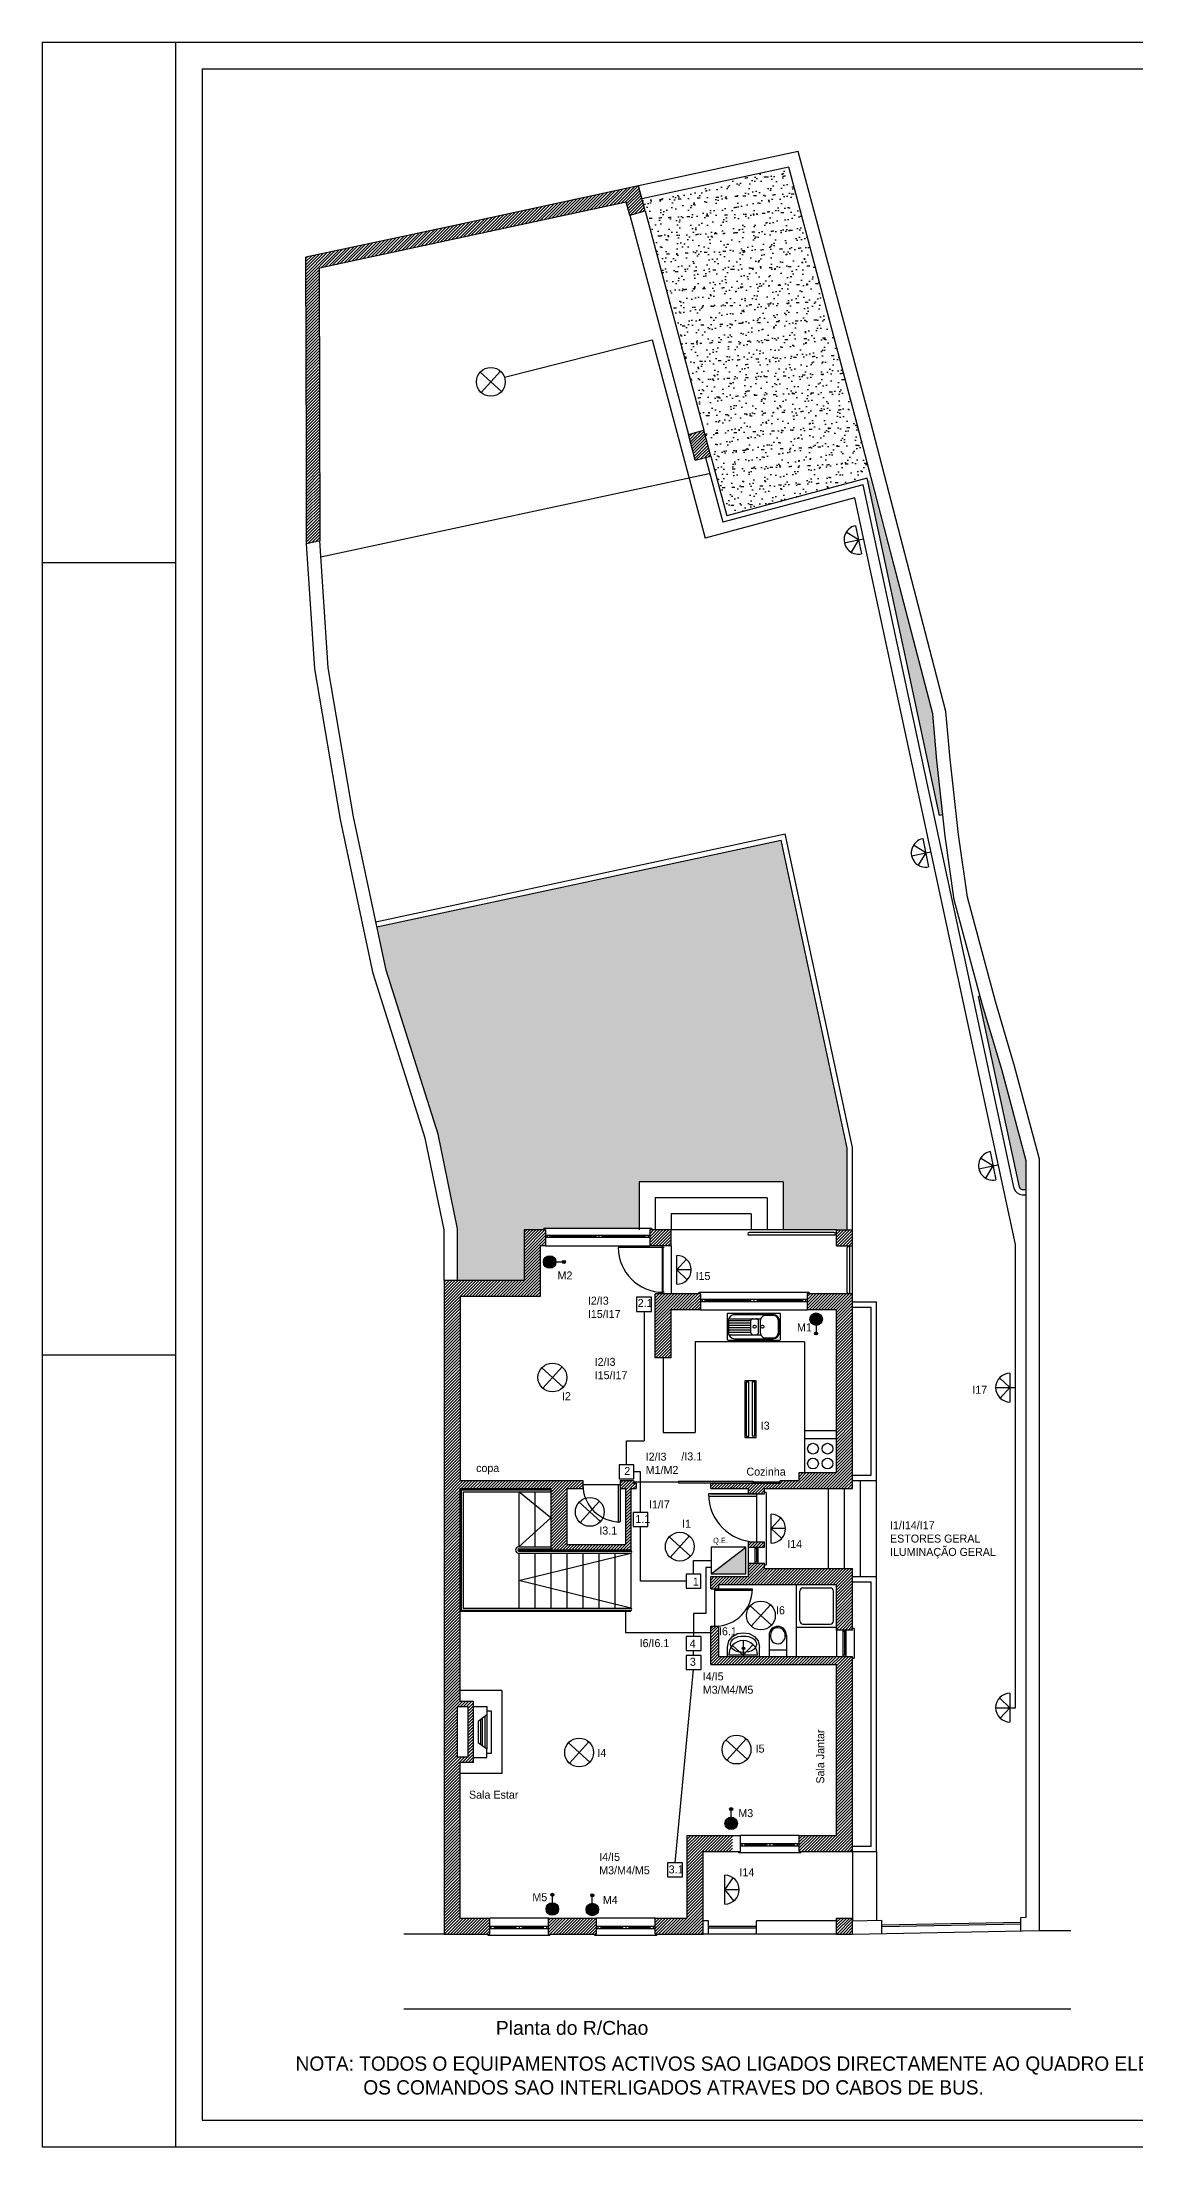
# Model space of a CAD drawing. Header units: millimetres. Extents: x 1521.5 to 1607.1, y 993.2 to 1065.3.
# Drawn here: x 1521.84 to 1542.34, y 1025.82 to 1065.28 of the extents above; entities that cross this region are included whole.
import ezdxf

# ---------------------------------------------------------------- set-up
doc = ezdxf.new("R2010")
doc.units = ezdxf.units.MM
for name, color, linetype in [('COMANDOS', 170, 'Continuous'), ('ESTORES', 3, 'Continuous'), ('ILUMINAÇAO', 1, 'Continuous')]:
    doc.layers.add(name, color=color, linetype=linetype)
pattern_1 = [(45, (995.368317, 1101.088857), (-0.0282842712, 0.0282842712), [])]

# ---------------------------------------------------------------- blocks, each defined once
blk = doc.blocks.new('A$C49093BC3')
at = {"layer": 'ILUMINAÇAO'}
for p, q in [((-0.201, 0.181), (0.201, -0.181)), ((-0.181, -0.201), (0.181, 0.201))]:
    blk.add_line(p, q, dxfattribs=at)
blk.add_circle((0, 0), 0.27, dxfattribs=at)
blk = doc.blocks.new('A$C0BF3206C')
at = {"layer": 'ILUMINAÇAO'}
for p, q in [((-0.201, 0.181), (0.201, -0.181)), ((-0.181, -0.201), (0.181, 0.201))]:
    blk.add_line(p, q, dxfattribs=at)
blk.add_circle((0, 0), 0.27, dxfattribs=at)
blk = doc.blocks.new('A$C13F74BDF')
at = {"layer": 'ILUMINAÇAO'}
for p, q in [((-0.201, 0.181), (0.201, -0.181)), ((-0.181, -0.201), (0.181, 0.201))]:
    blk.add_line(p, q, dxfattribs=at)
blk.add_circle((0, 0), 0.27, dxfattribs=at)
blk = doc.blocks.new('A$C7193301F')
at = {"layer": 'ILUMINAÇAO'}
for p, q in [((-0.201, 0.181), (0.201, -0.181)), ((-0.181, -0.201), (0.181, 0.201))]:
    blk.add_line(p, q, dxfattribs=at)
blk.add_circle((0, 0), 0.27, dxfattribs=at)
blk = doc.blocks.new('A$C1CCF3005')
at = {"layer": 'ILUMINAÇAO'}
for p, q in [((-0.201, 0.181), (0.201, -0.181)), ((-0.181, -0.201), (0.181, 0.201))]:
    blk.add_line(p, q, dxfattribs=at)
blk.add_circle((0, 0), 0.27, dxfattribs=at)

msp = doc.modelspace()

# ---------------------------------------------------------------- hatches: boundary and pattern name
h = msp.add_hatch()
h.set_pattern_fill('AR-SAND,_O', color=84, scale=0.005, angle=45)
h.set_pattern_definition([(82.5, (961.88236, 1101.13774), (-0.178690674, 0.167376745), [0, -0.19304, 0, -0.2159, 0, -0.206375]), (52.5, (961.88236, 1101.13774), (-0.09450546, 0.41236643), [0, -0.10414, 0, -0.17399, 0, -0.066675]), (12.5, (961.7719, 1101.02728), (0.27914991, 0.280166156), [0, -0.0635, 0, -0.2286, 0, -0.29845]), (2.5, (961.7719, 1101.0273), (0.19114055, 0.3487754), [0, -0.03175, 0, -0.14986, 0, -0.17145])])
h.paths.add_polyline_path([(1535.83, 1062.931), (1533.081, 1062.34), (1534.451, 1057.214), (1534.668, 1056.401), (1537.266, 1057.095), (1537.336, 1057.279), (1537.199, 1057.804)])
h = msp.add_hatch()
h.set_pattern_fill('U,_O', color=256, scale=0.04, angle=45, pattern_type=0)
h.set_pattern_definition(pattern_1)
h.paths.add_polyline_path([(1526.796, 1057.547), (1526.795, 1055.876), (1527.051, 1055.931), (1527.035, 1061.042), (1531.257, 1061.949), (1531.192, 1062.19), (1529.484, 1061.823), (1526.784, 1061.244)])
h.paths.add_polyline_path([(1533.016, 1062.582), (1531.192, 1062.19), (1531.257, 1061.949), (1532.787, 1062.277), (1532.852, 1062.036), (1533.142, 1062.113)])
h.paths.add_polyline_path([(1533.95, 1057.925), (1534.079, 1057.441), (1534.369, 1057.518), (1534.24, 1058.002)])
h = msp.add_hatch()
h.set_pattern_fill('AR-SAND', color=84, scale=0.005, angle=45, style=0, double=1)
h.set_pattern_definition([(82.5, (1243.77082, 1064.42437), (-0.17869067, 0.16737674), [0, -0.19304, 0, -0.2159, 0, -0.206375]), (52.5, (1243.77082, 1064.42437), (-0.09450546, 0.41236643), [0, -0.10414, 0, -0.17399, 0, -0.066675]), (12.5, (1243.66036, 1064.31391), (0.27914991, 0.28016616), [0, -0.0635, 0, -0.2286, 0, -0.29845]), (2.5, (1243.66036, 1064.3139), (0.19114055, 0.3487754), [0, -0.03175, 0, -0.14986, 0, -0.17145])])
h.paths.add_polyline_path([(1538.657, 1050.782), (1538.718, 1050.796), (1538.605, 1051.814), (1538.529, 1052.684), (1537.357, 1057.071), (1537.308, 1057.06)])
h.paths.add_polyline_path([(1539.822, 1046.017), (1539.462, 1047.224), (1539.415, 1047.398), (1539.385, 1047.389), (1540.154, 1043.812, 0.35351), (1540.203, 1043.772), (1540.277, 1043.772), (1540.277, 1044.306)])
h = msp.add_hatch()
h.set_pattern_fill('AR-SAND,_O', color=84, scale=0.005, angle=45)
h.set_pattern_definition([(82.5, (995.36832, 1101.08886), (-0.178690674, 0.167376745), [0, -0.19304, 0, -0.2159, 0, -0.206375]), (52.5, (995.36832, 1101.08886), (-0.09450546, 0.41236643), [0, -0.10414, 0, -0.17399, 0, -0.066675]), (12.5, (995.25786, 1100.9784), (0.27914991, 0.28016616), [0, -0.0635, 0, -0.2286, 0, -0.29845]), (2.5, (995.25786, 1100.9784), (0.19114055, 0.3487754), [0, -0.03175, 0, -0.14986, 0, -0.17145])])
h.paths.add_polyline_path([(1528.113, 1048.693), (1528.284, 1047.882), (1529.259, 1044.807), (1529.623, 1043.032), (1529.623, 1042.064), (1530.873, 1042.064), (1530.873, 1043.014), (1531.243, 1043.014), (1531.243, 1043.044), (1533.027, 1043.044), (1533.027, 1043.914), (1534.777, 1043.914), (1534.777, 1048.77), (1534.435, 1050.051)])
h.paths.add_polyline_path([(1535.687, 1050.32), (1534.435, 1050.051), (1534.777, 1048.77), (1534.777, 1043.914), (1535.727, 1043.914), (1535.727, 1043.014), (1536.727, 1043.014), (1536.927, 1043.014), (1536.927, 1044.548)])
h.paths.add_polyline_path([(1529.623, 1044.296), (1530.124, 1044.296), (1530.124, 1044.052), (1529.623, 1044.052)], flags=24)
h.paths.add_polyline_path([(1531.234, 1044.296), (1531.713, 1044.296), (1531.713, 1044.052), (1531.234, 1044.052)], flags=24)
h.paths.add_polyline_path([(1532.851, 1044.296), (1533.35, 1044.296), (1533.35, 1044.052), (1532.851, 1044.052)], flags=24)
h.paths.add_polyline_path([(1534.938, 1044.296), (1535.417, 1044.296), (1535.417, 1044.052), (1534.938, 1044.052)], flags=24)
h.paths.add_polyline_path([(1536.414, 1044.296), (1536.89, 1044.296), (1536.89, 1044.052), (1536.414, 1044.052)], flags=24)
h = msp.add_hatch()
h.set_pattern_fill('U,_O', color=256, scale=0.04, angle=45, pattern_type=0)
h.set_pattern_definition(pattern_1)
h.paths.add_polyline_path([(1529.373, 1036.257), (1529.673, 1036.257), (1529.673, 1038.164), (1531.373, 1038.164), (1531.373, 1037.014), (1531.673, 1037.014), (1532.873, 1037.014), (1532.873, 1038.164), (1532.973, 1038.164), (1532.973, 1038.264), (1532.923, 1038.264), (1532.923, 1038.314), (1532.673, 1038.314), (1532.673, 1038.164), (1532.773, 1038.164), (1532.773, 1037.114), (1531.673, 1037.114), (1531.673, 1038.164), (1531.973, 1038.164), (1531.973, 1038.314), (1529.673, 1038.314), (1529.673, 1041.764), (1531.173, 1041.764), (1531.173, 1042.714), (1531.273, 1042.714), (1531.273, 1043.014), (1530.873, 1043.014), (1530.873, 1042.064), (1529.373, 1042.064)])
h.paths.add_polyline_path([(1529.373, 1029.814), (1530.227, 1029.814), (1530.227, 1030.114), (1529.673, 1030.114), (1529.673, 1033.031), (1529.923, 1033.031), (1529.923, 1034.171), (1529.673, 1034.171), (1529.673, 1036.257), (1529.373, 1036.257)])
h.paths.add_polyline_path([(1529.623, 1034.071), (1529.823, 1034.071), (1529.823, 1033.131), (1529.623, 1033.131)], flags=16)
h.paths.add_polyline_path([(1531.327, 1030.114), (1531.327, 1029.814), (1532.227, 1029.814), (1532.227, 1030.114)])
h.paths.add_polyline_path([(1534.227, 1029.814), (1534.227, 1031.364), (1534.777, 1031.364), (1534.777, 1031.664), (1533.927, 1031.664), (1533.927, 1030.114), (1533.327, 1030.114), (1533.327, 1029.814)])
h.paths.add_polyline_path([(1536.727, 1029.814), (1537.027, 1029.814), (1537.027, 1030.114), (1536.727, 1030.114)])
h.paths.add_polyline_path([(1537.027, 1035.013), (1536.727, 1035.013), (1536.727, 1035.014), (1534.777, 1035.014), (1534.777, 1034.864), (1536.727, 1034.864), (1536.727, 1031.664), (1536.027, 1031.664), (1536.027, 1031.364), (1537.027, 1031.364)])
h.paths.add_polyline_path([(1537.027, 1036.257), (1536.727, 1036.257), (1536.727, 1035.513), (1537.027, 1035.513)])
h.paths.add_polyline_path([(1537.027, 1036.664), (1535.377, 1036.664), (1535.377, 1036.764), (1535.077, 1036.764), (1535.077, 1036.514), (1534.777, 1036.514), (1534.777, 1036.364), (1536.727, 1036.364), (1536.727, 1036.257), (1537.027, 1036.257)])
h.paths.add_polyline_path([(1534.523, 1036.364), (1534.777, 1036.364), (1534.777, 1036.514), (1534.373, 1036.514), (1534.373, 1036.284), (1534.523, 1036.284)])
h.paths.add_polyline_path([(1534.523, 1035.584), (1534.373, 1035.584), (1534.373, 1034.864), (1534.777, 1034.864), (1534.777, 1035.014), (1534.682, 1035.014), (1534.523, 1035.014)])
h.paths.add_polyline_path([(1535.377, 1037.064), (1535.377, 1037.164), (1535.077, 1037.164), (1535.077, 1037.064)])
h.paths.add_polyline_path([(1537.027, 1038.164), (1537.027, 1041.814), (1536.177, 1041.814), (1536.177, 1041.514), (1536.727, 1041.514), (1536.727, 1038.464), (1536.027, 1038.464), (1536.027, 1038.314), (1535.673, 1038.314), (1535.673, 1038.264), (1534.777, 1038.264), (1534.777, 1038.164), (1535.077, 1038.164), (1535.077, 1038.064), (1535.377, 1038.064), (1535.377, 1038.164)])
h.paths.add_polyline_path([(1536.727, 1042.714), (1537.027, 1042.714), (1537.027, 1043.014), (1536.727, 1043.014)])
h.paths.add_polyline_path([(1533.627, 1043.014), (1533.227, 1043.014), (1533.227, 1042.714), (1533.627, 1042.714)])
h.paths.add_polyline_path([(1533.627, 1041.514), (1534.177, 1041.514), (1534.177, 1041.814), (1533.327, 1041.814), (1533.327, 1040.614), (1533.627, 1040.614)])
h.paths.add_polyline_path([(1529.723, 1040.161), (1530.2, 1040.161), (1530.2, 1039.916), (1529.723, 1039.916)], flags=25)
h = msp.add_hatch()
h.set_pattern_fill('U,_O', color=256, scale=0.04, angle=45, pattern_type=0)
h.set_pattern_definition(pattern_1)
h.paths.add_polyline_path([(1534.777, 1038.264), (1534.373, 1038.264), (1534.373, 1038.164), (1534.777, 1038.164)])
at = {"layer": 'COMANDOS'}
msp.add_hatch(color=256, dxfattribs=at).paths.add_polyline_path([(1535.025, 1036.569), (1535.025, 1037.065), (1534.376, 1036.569)])
at = {"layer": 'ESTORES'}
h = msp.add_hatch(color=256, dxfattribs=at)
h.paths.add_polyline_path([(1531.466, 1042.413, 1), (1531.233, 1042.413, 1)])
h.paths.add_polyline_path([(1531.645, 1042.413, 1), (1531.588, 1042.413, 1)])
h = msp.add_hatch(color=256, dxfattribs=at)
h.paths.add_polyline_path([(1536.461, 1041.339, 1), (1536.228, 1041.339, 1)])
h.paths.add_polyline_path([(1536.373, 1041.072, 1), (1536.316, 1041.072, 1)])
h = msp.add_hatch(color=256, dxfattribs=at)
h.paths.add_polyline_path([(1534.635, 1031.888, 1), (1534.869, 1031.888, 1)])
h.paths.add_polyline_path([(1534.781, 1032.155, 1), (1534.723, 1032.155, 1)])
h = msp.add_hatch(color=256, dxfattribs=at)
h.paths.add_polyline_path([(1531.285, 1030.283, 1), (1531.519, 1030.283, 1)])
h.paths.add_polyline_path([(1531.431, 1030.55, 1), (1531.373, 1030.55, 1)])
h = msp.add_hatch(color=256, dxfattribs=at)
h.paths.add_polyline_path([(1532.032, 1030.273, 1), (1532.265, 1030.273, 1)])
h.paths.add_polyline_path([(1532.177, 1030.54, 1), (1532.12, 1030.54, 1)])

# ---------------------------------------------------------------- linework, layer by layer
for p, q in [((1521.84, 1065.278), (1596.241, 1065.278)), ((1521.84, 1065.278), (1521.84, 1025.824)), ((1524.34, 1065.278), (1524.34, 1025.824)), ((1524.84, 1064.778), (1595.741, 1064.778)), ((1524.84, 1064.778), (1524.84, 1026.324)), ((1536.01, 1063.225), (1533.016, 1062.582)), ((1535.83, 1062.931), (1533.081, 1062.34)), ((1537.122, 1058.094), (1535.83, 1062.931)), ((1537.366, 1058.147), (1536.01, 1063.225)), ((1533.016, 1062.582), (1529.484, 1061.823)), ((1533.142, 1062.113), (1533.016, 1062.582)), ((1532.787, 1062.277), (1527.035, 1061.042)), ((1532.852, 1062.036), (1532.787, 1062.277)), ((1532.852, 1062.036), (1533.142, 1062.113)), ((1533.142, 1062.113), (1534.24, 1058.002)), ((1529.484, 1061.823), (1526.784, 1061.244)), ((1532.852, 1062.036), (1533.95, 1057.925)), ((1526.796, 1057.547), (1526.784, 1061.244)), ((1527.051, 1055.931), (1527.035, 1061.042)), ((1533.95, 1057.925), (1534.24, 1058.002)), ((1534.079, 1057.441), (1533.95, 1057.925)), ((1534.369, 1057.518), (1534.24, 1058.002)), ((1526.795, 1055.876), (1526.796, 1057.547)), ((1534.079, 1057.441), (1534.369, 1057.518)), ((1534.273, 1057.493), (1534.597, 1056.279)), ((1534.369, 1057.518), (1534.668, 1056.401)), ((1527.065, 1055.627), (1534.338, 1057.189)), ((1537.223, 1056.98), (1534.597, 1056.279)), ((1537.299, 1057.104), (1534.668, 1056.401)), ((1540.056, 1043.791), (1537.223, 1056.98)), ((1538.657, 1050.782), (1537.299, 1057.104)), ((1527.045, 1055.93), (1526.795, 1055.876)), ((1526.951, 1053.531), (1526.795, 1055.876)), ((1527.201, 1053.552), (1527.045, 1055.93)), ((1521.84, 1055.524), (1524.34, 1055.524)), ((1527.432, 1050.707), (1526.951, 1053.531)), ((1527.677, 1050.754), (1527.201, 1053.552)), ((1528.042, 1047.818), (1527.432, 1050.707)), ((1528.284, 1047.882), (1527.677, 1050.754)), ((1538.718, 1050.796), (1538.657, 1050.782)), ((1528.092, 1048.79), (1535.764, 1050.439)), ((1528.113, 1048.693), (1535.687, 1050.32)), ((1536.927, 1044.548), (1535.687, 1050.32)), ((1537.027, 1044.559), (1535.764, 1050.439)), ((1529.021, 1044.732), (1528.042, 1047.818)), ((1529.259, 1044.807), (1528.284, 1047.882)), ((1539.415, 1047.398), (1539.385, 1047.389)), ((1540.154, 1043.812), (1539.385, 1047.389)), ((1529.623, 1043.032), (1529.259, 1044.807)), ((1529.373, 1043.014), (1529.021, 1044.732)), ((1536.927, 1043.014), (1536.927, 1044.548)), ((1537.027, 1043.014), (1537.027, 1044.559)), ((1540.277, 1030.128), (1540.277, 1044.306)), ((1540.527, 1029.882), (1540.527, 1044.339)), ((1535.727, 1043.914), (1533.027, 1043.914)), ((1533.027, 1043.914), (1533.027, 1043.014)), ((1535.427, 1043.614), (1533.327, 1043.614)), ((1533.327, 1043.614), (1533.327, 1043.014)), ((1535.427, 1043.614), (1535.427, 1043.014)), ((1535.727, 1043.914), (1535.727, 1043.014)), ((1540.203, 1043.772), (1540.277, 1043.772)), ((1540.203, 1043.672), (1540.277, 1043.672)), ((1535.127, 1043.314), (1533.627, 1043.314)), ((1533.627, 1043.314), (1533.627, 1043.014)), ((1535.127, 1043.314), (1535.127, 1043.014)), ((1529.373, 1042.064), (1529.373, 1043.014)), ((1529.623, 1042.064), (1529.623, 1043.032)), ((1531.243, 1043.044), (1533.257, 1043.044)), ((1531.243, 1043.044), (1531.243, 1043.014)), ((1531.273, 1042.914), (1533.227, 1042.914)), ((1531.273, 1042.874), (1533.227, 1042.874)), ((1531.303, 1042.914), (1531.303, 1042.874)), ((1531.363, 1042.874), (1531.363, 1042.914)), ((1531.363, 1042.914), (1531.363, 1042.874)), ((1531.363, 1042.894), (1532.213, 1042.894)), ((1532.213, 1042.914), (1532.213, 1042.874)), ((1532.273, 1042.914), (1532.273, 1042.874)), ((1532.333, 1042.914), (1532.333, 1042.874)), ((1532.333, 1042.894), (1533.137, 1042.894)), ((1533.137, 1042.914), (1533.137, 1042.874)), ((1533.197, 1042.914), (1533.197, 1042.874)), ((1533.257, 1043.044), (1533.257, 1043.014)), ((1536.727, 1043.014), (1533.627, 1043.014)), ((1533.627, 1042.714), (1533.627, 1043.014)), ((1536.684, 1042.964), (1535.088, 1042.964)), ((1536.684, 1042.914), (1535.088, 1042.914)), ((1531.273, 1042.714), (1533.227, 1042.714)), ((1533.457, 1042.714), (1533.457, 1041.814)), ((1533.497, 1042.684), (1533.457, 1042.684)), ((1533.627, 1042.714), (1533.627, 1041.814)), ((1536.927, 1041.848), (1536.927, 1042.68)), ((1536.977, 1041.848), (1536.977, 1042.68)), ((1537.027, 1041.814), (1537.027, 1042.714)), ((1533.327, 1040.614), (1533.327, 1041.814)), ((1533.497, 1041.844), (1533.457, 1041.844)), ((1534.147, 1041.844), (1536.207, 1041.844)), ((1534.147, 1041.844), (1534.147, 1041.814)), ((1534.177, 1041.714), (1536.177, 1041.714)), ((1534.177, 1041.674), (1536.177, 1041.674)), ((1534.207, 1041.714), (1534.207, 1041.674)), ((1534.267, 1041.674), (1534.267, 1041.714)), ((1534.267, 1041.714), (1534.267, 1041.674)), ((1534.267, 1041.694), (1535.117, 1041.694)), ((1535.117, 1041.714), (1535.117, 1041.674)), ((1535.177, 1041.714), (1535.177, 1041.674)), ((1535.237, 1041.714), (1535.237, 1041.674)), ((1535.237, 1041.694), (1536.087, 1041.694)), ((1536.087, 1041.714), (1536.087, 1041.674)), ((1536.147, 1041.714), (1536.147, 1041.674)), ((1536.207, 1041.844), (1536.207, 1041.814)), ((1537.027, 1041.664), (1537.477, 1041.664)), ((1537.477, 1038.314), (1537.477, 1041.664)), ((1533.627, 1040.614), (1533.627, 1041.514)), ((1534.177, 1041.514), (1536.177, 1041.514)), ((1535.118, 1041.306), (1534.717, 1041.306)), ((1535.117, 1041.263), (1534.717, 1041.263)), ((1535.117, 1041.22), (1534.717, 1041.22)), ((1534.726, 1041.349), (1535.306, 1041.349)), ((1537.027, 1041.564), (1537.377, 1041.564)), ((1537.377, 1038.414), (1537.377, 1041.564)), ((1536.127, 1040.914), (1534.077, 1040.914)), ((1534.077, 1040.914), (1534.077, 1039.214)), ((1535.117, 1041.177), (1534.717, 1041.177)), ((1535.117, 1041.134), (1534.717, 1041.134)), ((1535.118, 1041.092), (1534.717, 1041.092)), ((1534.726, 1041.049), (1535.306, 1041.049)), ((1536.127, 1040.914), (1536.127, 1038.464)), ((1521.84, 1040.674), (1524.34, 1040.674)), ((1533.477, 1040.614), (1533.477, 1039.214)), ((1533.477, 1039.214), (1534.077, 1039.214)), ((1536.727, 1039.244), (1536.127, 1039.244)), ((1536.727, 1039.094), (1536.127, 1039.094)), ((1529.673, 1038.164), (1531.373, 1038.164)), ((1529.673, 1038.164), (1529.673, 1035.864)), ((1529.693, 1038.144), (1531.373, 1038.144)), ((1529.693, 1038.144), (1529.693, 1035.884)), ((1529.733, 1038.104), (1531.373, 1038.104)), ((1529.733, 1038.104), (1529.733, 1035.924)), ((1530.773, 1038.164), (1530.773, 1038.144)), ((1530.773, 1038.104), (1530.773, 1037.074)), ((1531.373, 1037.619), (1530.773, 1038.104)), ((1531.073, 1038.164), (1531.073, 1038.144)), ((1531.073, 1038.104), (1531.073, 1037.074)), ((1531.973, 1038.239), (1532.673, 1038.239)), ((1532.643, 1037.539), (1532.643, 1038.239)), ((1532.673, 1038.239), (1532.673, 1037.539)), ((1532.923, 1038.289), (1533.767, 1038.289)), ((1533.767, 1038.304), (1533.767, 1038.274)), ((1533.767, 1038.304), (1535.167, 1038.304)), ((1533.767, 1038.274), (1535.167, 1038.274)), ((1534.327, 1038.064), (1534.327, 1038.024)), ((1535.227, 1038.064), (1534.327, 1038.064)), ((1535.167, 1038.304), (1535.167, 1038.274)), ((1535.167, 1038.289), (1535.673, 1038.289)), ((1535.227, 1038.064), (1535.227, 1037.164)), ((1535.407, 1038.094), (1535.377, 1038.094)), ((1535.407, 1038.094), (1535.407, 1037.094)), ((1536.577, 1036.664), (1536.577, 1038.164)), ((1536.877, 1036.664), (1536.877, 1038.164)), ((1537.027, 1038.414), (1537.377, 1038.414)), ((1537.027, 1038.314), (1537.177, 1038.314)), ((1537.177, 1036.514), (1537.177, 1038.314)), ((1537.177, 1038.314), (1537.477, 1038.314)), ((1537.477, 1036.514), (1537.477, 1038.314)), ((1534.327, 1038.024), (1535.227, 1038.024)), ((1530.773, 1037.074), (1531.373, 1037.619)), ((1530.773, 1037.074), (1531.373, 1037.074)), ((1530.773, 1037.034), (1530.773, 1036.994)), ((1530.773, 1037.034), (1531.373, 1037.034)), ((1530.773, 1037.014), (1531.373, 1037.014)), ((1530.773, 1036.994), (1531.673, 1036.994)), ((1530.773, 1036.439), (1532.873, 1036.954)), ((1530.773, 1036.954), (1530.773, 1035.924)), ((1530.773, 1036.954), (1532.873, 1036.954)), ((1531.073, 1037.034), (1531.073, 1036.994)), ((1531.073, 1036.954), (1531.073, 1035.924)), ((1531.373, 1037.034), (1531.373, 1036.994)), ((1531.373, 1036.954), (1531.373, 1035.924)), ((1531.673, 1037.014), (1531.673, 1036.994)), ((1531.673, 1036.994), (1532.873, 1036.994)), ((1531.673, 1036.954), (1531.673, 1035.924)), ((1531.973, 1037.014), (1531.973, 1036.994)), ((1531.973, 1036.954), (1531.973, 1035.924)), ((1532.273, 1037.014), (1532.273, 1036.994)), ((1532.273, 1036.954), (1532.273, 1035.924)), ((1532.573, 1037.014), (1532.573, 1036.994)), ((1532.573, 1036.954), (1532.573, 1035.924)), ((1532.873, 1037.014), (1532.873, 1036.994)), ((1532.873, 1036.954), (1532.873, 1035.924)), ((1535.077, 1036.764), (1535.077, 1037.064)), ((1535.202, 1036.764), (1535.202, 1037.064)), ((1535.252, 1037.034), (1535.202, 1037.034)), ((1535.227, 1037.034), (1535.227, 1036.794)), ((1535.252, 1037.064), (1535.252, 1036.764)), ((1535.407, 1037.094), (1535.407, 1036.734)), ((1535.252, 1036.794), (1535.202, 1036.794)), ((1535.377, 1036.734), (1535.407, 1036.734)), ((1537.027, 1036.514), (1537.177, 1036.514)), ((1537.177, 1036.514), (1537.477, 1036.514)), ((1537.477, 1031.364), (1537.477, 1036.514)), ((1532.873, 1035.924), (1530.773, 1036.439)), ((1535.977, 1035.014), (1535.977, 1036.364)), ((1536.037, 1035.684), (1536.037, 1036.244)), ((1536.097, 1036.304), (1536.607, 1036.304)), ((1536.667, 1035.684), (1536.667, 1036.244)), ((1537.027, 1036.414), (1537.377, 1036.414)), ((1537.377, 1031.464), (1537.377, 1036.414)), ((1529.673, 1035.864), (1532.873, 1035.864)), ((1529.693, 1035.884), (1532.873, 1035.884)), ((1529.733, 1035.924), (1532.873, 1035.924)), ((1530.773, 1035.884), (1530.773, 1035.864)), ((1531.073, 1035.884), (1531.073, 1035.864)), ((1531.373, 1035.884), (1531.373, 1035.864)), ((1531.673, 1035.884), (1531.673, 1035.864)), ((1531.973, 1035.884), (1531.973, 1035.864)), ((1532.273, 1035.884), (1532.273, 1035.864)), ((1532.573, 1035.884), (1532.573, 1035.864)), ((1532.773, 1035.864), (1532.773, 1035.464)), ((1532.873, 1035.884), (1532.873, 1035.864)), ((1532.773, 1035.464), (1534.373, 1035.464)), ((1534.682, 1035.189), (1534.708, 1035.308)), ((1534.708, 1035.308), (1534.776, 1035.394)), ((1534.739, 1035.246), (1534.744, 1035.277)), ((1534.744, 1035.277), (1534.756, 1035.307)), ((1534.756, 1035.307), (1534.777, 1035.334)), ((1534.776, 1035.394), (1534.872, 1035.445)), ((1534.777, 1035.334), (1534.806, 1035.358)), ((1534.806, 1035.358), (1534.843, 1035.376)), ((1534.806, 1035.358), (1534.806, 1035.358)), ((1534.843, 1035.376), (1534.886, 1035.389)), ((1534.872, 1035.445), (1534.982, 1035.462)), ((1534.886, 1035.389), (1534.933, 1035.397)), ((1534.933, 1035.397), (1534.982, 1035.4)), ((1534.982, 1035.462), (1535.092, 1035.445)), ((1534.982, 1035.4), (1535.032, 1035.397)), ((1535.032, 1035.397), (1535.079, 1035.389)), ((1535.079, 1035.389), (1535.122, 1035.376)), ((1535.092, 1035.445), (1535.189, 1035.394)), ((1535.122, 1035.376), (1535.159, 1035.358)), ((1535.159, 1035.358), (1535.188, 1035.334)), ((1535.188, 1035.334), (1535.209, 1035.307)), ((1535.189, 1035.394), (1535.257, 1035.308)), ((1535.209, 1035.307), (1535.221, 1035.277)), ((1535.221, 1035.277), (1535.225, 1035.246)), ((1535.257, 1035.308), (1535.282, 1035.189)), ((1535.977, 1035.564), (1536.727, 1035.564)), ((1536.097, 1035.624), (1536.607, 1035.624)), ((1536.727, 1035.513), (1536.727, 1035.014)), ((1537.027, 1035.513), (1536.727, 1035.513)), ((1536.852, 1035.013), (1536.852, 1035.513)), ((1536.902, 1035.483), (1536.852, 1035.483)), ((1536.877, 1035.483), (1536.877, 1035.043)), ((1536.902, 1035.513), (1536.902, 1035.013)), ((1537.057, 1035.543), (1537.027, 1035.543)), ((1537.057, 1035.543), (1537.057, 1034.983)), ((1534.682, 1035.014), (1534.682, 1035.189)), ((1534.682, 1035.014), (1535.282, 1035.014)), ((1534.744, 1035.215), (1534.739, 1035.246)), ((1534.756, 1035.185), (1534.744, 1035.215)), ((1534.777, 1035.158), (1534.756, 1035.185)), ((1534.806, 1035.134), (1534.777, 1035.158)), ((1534.843, 1035.116), (1534.806, 1035.134)), ((1534.886, 1035.103), (1534.843, 1035.116)), ((1534.933, 1035.095), (1534.886, 1035.103)), ((1534.982, 1035.093), (1534.933, 1035.095)), ((1535.032, 1035.095), (1534.982, 1035.093)), ((1535.079, 1035.103), (1535.032, 1035.095)), ((1535.122, 1035.116), (1535.079, 1035.103)), ((1535.159, 1035.134), (1535.122, 1035.116)), ((1535.132, 1035.014), (1535.132, 1035.014)), ((1535.188, 1035.158), (1535.159, 1035.134)), ((1535.209, 1035.185), (1535.188, 1035.158)), ((1535.221, 1035.215), (1535.209, 1035.185)), ((1535.225, 1035.246), (1535.221, 1035.215)), ((1535.282, 1035.014), (1535.282, 1035.189)), ((1536.727, 1035.013), (1536.727, 1035.014)), ((1537.027, 1035.013), (1536.727, 1035.013)), ((1536.902, 1035.043), (1536.852, 1035.043)), ((1537.027, 1034.983), (1537.057, 1034.983)), ((1530.453, 1034.381), (1529.673, 1034.381)), ((1529.923, 1034.171), (1529.673, 1034.171)), ((1529.923, 1033.031), (1529.923, 1034.171)), ((1530.453, 1034.381), (1530.453, 1032.821)), ((1529.823, 1034.071), (1529.623, 1034.071)), ((1529.623, 1033.131), (1529.623, 1034.071)), ((1529.823, 1033.131), (1529.823, 1034.071)), ((1529.923, 1034.081), (1530.173, 1034.081)), ((1530.173, 1033.921), (1530.013, 1033.801)), ((1530.013, 1033.801), (1530.013, 1033.401)), ((1530.053, 1033.831), (1530.053, 1033.371)), ((1530.093, 1033.341), (1530.093, 1033.861)), ((1530.133, 1033.891), (1530.133, 1033.311)), ((1530.173, 1034.081), (1530.173, 1033.921)), ((1530.173, 1034.001), (1530.253, 1034.001)), ((1530.173, 1033.921), (1530.173, 1033.281)), ((1530.253, 1034.001), (1530.253, 1033.201)), ((1530.173, 1033.281), (1530.013, 1033.401)), ((1529.823, 1033.131), (1529.623, 1033.131)), ((1529.923, 1033.031), (1529.673, 1033.031)), ((1529.923, 1033.121), (1530.173, 1033.121)), ((1530.173, 1033.121), (1530.173, 1033.281)), ((1530.253, 1033.201), (1530.173, 1033.201)), ((1530.453, 1032.821), (1529.673, 1032.821)), ((1534.897, 1031.334), (1534.897, 1031.364)), ((1536.057, 1031.334), (1534.897, 1031.334)), ((1536.027, 1031.664), (1534.927, 1031.664)), ((1536.027, 1031.504), (1534.927, 1031.504)), ((1536.027, 1031.464), (1534.927, 1031.464)), ((1534.957, 1031.464), (1534.957, 1031.504)), ((1535.017, 1031.464), (1535.017, 1031.504)), ((1535.417, 1031.484), (1535.017, 1031.484)), ((1535.417, 1031.504), (1535.417, 1031.464)), ((1535.477, 1031.504), (1535.477, 1031.464)), ((1535.537, 1031.504), (1535.537, 1031.464)), ((1535.537, 1031.484), (1535.937, 1031.484)), ((1535.937, 1031.464), (1535.937, 1031.504)), ((1535.997, 1031.464), (1535.997, 1031.504)), ((1536.057, 1031.334), (1536.057, 1031.364)), ((1537.027, 1031.464), (1537.377, 1031.464)), ((1537.027, 1031.364), (1537.027, 1030.067)), ((1537.027, 1031.364), (1537.477, 1031.364)), ((1537.477, 1031.364), (1537.477, 1030.073)), ((1529.373, 1029.814), (1528.616, 1029.814)), ((1530.197, 1029.784), (1530.197, 1029.814)), ((1531.357, 1029.784), (1530.197, 1029.784)), ((1531.327, 1030.114), (1530.227, 1030.114)), ((1531.327, 1029.954), (1530.227, 1029.954)), ((1531.327, 1029.914), (1530.227, 1029.914)), ((1530.257, 1029.914), (1530.257, 1029.954)), ((1530.317, 1029.914), (1530.317, 1029.954)), ((1530.717, 1029.934), (1530.317, 1029.934)), ((1530.717, 1029.954), (1530.717, 1029.914)), ((1530.777, 1029.954), (1530.777, 1029.914)), ((1530.837, 1029.954), (1530.837, 1029.914)), ((1530.837, 1029.934), (1531.237, 1029.934)), ((1531.237, 1029.914), (1531.237, 1029.954)), ((1531.297, 1029.914), (1531.297, 1029.954)), ((1531.357, 1029.784), (1531.357, 1029.814)), ((1532.197, 1029.784), (1532.197, 1029.814)), ((1533.357, 1029.784), (1532.197, 1029.784)), ((1533.327, 1030.114), (1532.227, 1030.114)), ((1533.327, 1030.114), (1532.227, 1030.114)), ((1533.327, 1029.954), (1532.227, 1029.954)), ((1533.327, 1029.914), (1532.227, 1029.914)), ((1532.257, 1029.914), (1532.257, 1029.954)), ((1532.317, 1029.914), (1532.317, 1029.954)), ((1532.717, 1029.934), (1532.317, 1029.934)), ((1532.717, 1029.954), (1532.717, 1029.914)), ((1532.777, 1029.954), (1532.777, 1029.914)), ((1532.837, 1029.954), (1532.837, 1029.914)), ((1532.837, 1029.934), (1533.237, 1029.934)), ((1533.237, 1029.914), (1533.237, 1029.954)), ((1533.297, 1029.914), (1533.297, 1029.954)), ((1533.357, 1029.784), (1533.357, 1029.814)), ((1534.327, 1030.064), (1534.227, 1030.064)), ((1536.727, 1029.814), (1534.227, 1029.814)), ((1534.327, 1029.814), (1534.327, 1030.064)), ((1535.227, 1029.954), (1534.327, 1029.954)), ((1535.227, 1029.924), (1534.327, 1029.924)), ((1536.727, 1030.064), (1535.227, 1030.064)), ((1535.227, 1029.814), (1535.227, 1030.064)), ((1537.027, 1030.064), (1537.577, 1030.074)), ((1537.027, 1029.814), (1540.527, 1029.882)), ((1537.577, 1029.824), (1537.577, 1030.074)), ((1540.177, 1030.031), (1537.577, 1029.979)), ((1540.177, 1030.001), (1537.577, 1029.949)), ((1540.177, 1030.126), (1540.277, 1030.128)), ((1540.177, 1029.876), (1540.177, 1030.126)), ((1540.527, 1029.882), (1541.114, 1029.882)), ((1528.616, 1028.414), (1541.114, 1028.414)), ((1524.84, 1026.324), (1595.741, 1026.324)), ((1521.84, 1025.824), (1596.241, 1025.824))]:
    msp.add_line(p, q)
at = {"color": 5}
for p, q in [((1530.873, 1043.014), (1530.873, 1042.064)), ((1531.273, 1043.014), (1530.873, 1043.014)), ((1531.273, 1043.014), (1531.273, 1042.714)), ((1533.627, 1043.014), (1533.227, 1043.014)), ((1533.227, 1043.014), (1533.227, 1042.714)), ((1536.727, 1042.714), (1536.727, 1043.014)), ((1536.727, 1043.014), (1537.027, 1043.014)), ((1537.027, 1042.714), (1537.027, 1043.014)), ((1531.173, 1042.714), (1531.173, 1041.764)), ((1531.273, 1042.714), (1531.173, 1042.714)), ((1533.627, 1042.714), (1533.227, 1042.714)), ((1536.727, 1042.714), (1537.027, 1042.714)), ((1529.373, 1042.064), (1529.373, 1029.814)), ((1530.873, 1042.064), (1529.373, 1042.064)), ((1529.673, 1041.764), (1529.673, 1038.314)), ((1531.173, 1041.764), (1529.673, 1041.764)), ((1534.177, 1041.814), (1533.327, 1041.814)), ((1534.177, 1041.814), (1534.177, 1041.514)), ((1537.027, 1041.814), (1536.177, 1041.814)), ((1536.177, 1041.814), (1536.177, 1041.514)), ((1537.027, 1038.164), (1537.027, 1041.814)), ((1534.177, 1041.514), (1533.627, 1041.514)), ((1536.727, 1041.514), (1536.177, 1041.514)), ((1536.727, 1038.464), (1536.727, 1041.514)), ((1533.627, 1040.614), (1533.327, 1040.614)), ((1536.027, 1038.314), (1536.027, 1038.464)), ((1536.027, 1038.464), (1536.727, 1038.464)), ((1529.673, 1038.314), (1531.973, 1038.314)), ((1529.673, 1038.164), (1531.373, 1038.164)), ((1529.673, 1034.171), (1529.673, 1038.164)), ((1531.373, 1038.164), (1531.373, 1037.014)), ((1531.673, 1038.164), (1531.673, 1037.114)), ((1531.673, 1038.164), (1531.973, 1038.164)), ((1531.973, 1038.314), (1531.973, 1038.164)), ((1532.673, 1038.314), (1532.923, 1038.314)), ((1532.673, 1038.314), (1532.673, 1038.164)), ((1532.673, 1038.164), (1532.773, 1038.164)), ((1532.773, 1038.164), (1532.773, 1037.114)), ((1532.873, 1038.164), (1532.873, 1037.014)), ((1532.873, 1038.164), (1532.973, 1038.164)), ((1532.923, 1038.314), (1532.923, 1038.264)), ((1532.923, 1038.264), (1532.973, 1038.264)), ((1532.973, 1038.264), (1532.973, 1038.164)), ((1534.373, 1038.264), (1535.673, 1038.264)), ((1534.373, 1038.164), (1534.373, 1038.264)), ((1534.373, 1038.164), (1535.077, 1038.164)), ((1534.373, 1038.064), (1535.077, 1038.064)), ((1534.373, 1038.064), (1535.077, 1038.064)), ((1535.077, 1038.064), (1535.077, 1038.164)), ((1535.077, 1038.064), (1535.377, 1038.064)), ((1535.377, 1038.164), (1537.027, 1038.164)), ((1535.377, 1038.064), (1535.377, 1038.164)), ((1535.673, 1038.264), (1535.673, 1038.314)), ((1535.673, 1038.314), (1536.027, 1038.314)), ((1531.373, 1037.014), (1531.673, 1037.014)), ((1531.673, 1037.114), (1532.773, 1037.114)), ((1531.673, 1037.014), (1532.873, 1037.014)), ((1535.077, 1037.064), (1535.077, 1037.164)), ((1535.077, 1037.164), (1535.377, 1037.164)), ((1535.077, 1037.064), (1535.377, 1037.064)), ((1535.377, 1037.064), (1535.377, 1037.164)), ((1534.373, 1036.284), (1534.373, 1036.514)), ((1534.373, 1036.514), (1535.077, 1036.514)), ((1535.077, 1036.764), (1535.377, 1036.764)), ((1535.077, 1036.514), (1535.077, 1036.764)), ((1535.377, 1036.664), (1535.377, 1036.764)), ((1535.377, 1036.664), (1537.027, 1036.664)), ((1537.027, 1035.513), (1537.027, 1036.664)), ((1534.373, 1036.284), (1534.523, 1036.284)), ((1534.523, 1036.364), (1536.727, 1036.364)), ((1534.523, 1036.284), (1534.523, 1036.364)), ((1536.727, 1035.513), (1536.727, 1036.364)), ((1534.373, 1035.584), (1534.523, 1035.584)), ((1534.373, 1034.864), (1534.373, 1035.584)), ((1534.523, 1035.014), (1534.523, 1035.584)), ((1534.523, 1035.014), (1536.727, 1035.014)), ((1537.027, 1031.364), (1537.027, 1035.013)), ((1534.373, 1034.864), (1536.727, 1034.864)), ((1536.727, 1031.664), (1536.727, 1034.864)), ((1529.673, 1030.114), (1529.673, 1033.031)), ((1533.927, 1030.114), (1533.927, 1031.664)), ((1533.927, 1031.664), (1534.927, 1031.664)), ((1534.227, 1029.814), (1534.227, 1031.364)), ((1534.227, 1031.364), (1534.927, 1031.364)), ((1534.927, 1031.364), (1534.927, 1031.664)), ((1536.027, 1031.664), (1536.727, 1031.664)), ((1536.027, 1031.364), (1536.027, 1031.664)), ((1536.027, 1031.364), (1537.027, 1031.364)), ((1529.373, 1029.814), (1530.227, 1029.814)), ((1529.673, 1030.114), (1530.227, 1030.114)), ((1530.227, 1029.814), (1530.227, 1030.114)), ((1531.327, 1030.114), (1532.227, 1030.114)), ((1531.327, 1029.814), (1531.327, 1030.114)), ((1531.327, 1029.814), (1532.227, 1029.814)), ((1532.227, 1029.814), (1532.227, 1030.114)), ((1533.327, 1029.814), (1533.327, 1030.114)), ((1533.327, 1030.114), (1533.927, 1030.114)), ((1533.327, 1029.814), (1534.227, 1029.814)), ((1536.727, 1030.114), (1537.027, 1030.114)), ((1536.727, 1029.814), (1536.727, 1030.114)), ((1536.727, 1029.814), (1537.027, 1029.814)), ((1537.027, 1029.814), (1537.027, 1030.114))]:
    msp.add_line(p, q, dxfattribs=at)
at = {"lineweight": -3}
for p, q in [((1535.463, 1035.419), (1535.463, 1035.014)), ((1535.487, 1035.419), (1535.487, 1035.394)), ((1535.763, 1035.419), (1535.763, 1035.394)), ((1535.787, 1035.419), (1535.787, 1035.014)), ((1535.787, 1035.135), (1535.463, 1035.135))]:
    msp.add_line(p, q, dxfattribs=at)
for points in [[(1540.277, 1044.306), (1539.822, 1046.017), (1539.462, 1047.224), (1538.933, 1049.202), (1538.762, 1050.394), (1538.605, 1051.814), (1538.529, 1052.684), (1537.122, 1058.094)], [(1540.527, 1044.339), (1540.063, 1046.085), (1539.702, 1047.292), (1539.179, 1049.252), (1539.01, 1050.426), (1538.854, 1051.838), (1538.776, 1052.728), (1537.366, 1058.147)], [(1533.477, 1041.844), (1533.477, 1042.684), (1532.637, 1042.684), (1532.637, 1042.684), (1532.637, 1042.684)], [(1534.448, 1035.584), (1534.448, 1036.284), (1535.148, 1036.284), (1535.148, 1036.254), (1534.448, 1036.254)]]:
    msp.add_lwpolyline(points)
for points in [[(1535.662, 1040.949, 0.414214), (1535.677, 1040.964), (1535.677, 1041.434, 0.414214), (1535.662, 1041.449), (1534.692, 1041.449, 0.414214), (1534.677, 1041.434), (1534.677, 1040.964, 0.414214), (1534.692, 1040.949)], [(1534.817, 1041.424, 0.414214), (1534.702, 1041.309), (1534.702, 1041.089, 0.414214), (1534.817, 1040.974), (1535.537, 1040.974, 0.414214), (1535.652, 1041.089), (1535.652, 1041.309, 0.414214), (1535.537, 1041.424)], [(1535.537, 1041.409), (1535.397, 1041.409, 0.414214), (1535.297, 1041.309), (1535.297, 1041.089, 0.414214), (1535.397, 1040.989), (1535.537, 1040.989, 0.414214), (1535.637, 1041.089), (1535.637, 1041.309, 0.414214)]]:
    msp.add_lwpolyline(points, format="xyb", close=True)
for points in [[(1535.167, 1041.349, 0.414214), (1535.117, 1041.299), (1535.117, 1041.099, 0.414214), (1535.167, 1041.049)], [(1535.217, 1041.049, 0.414214), (1535.267, 1041.099), (1535.267, 1041.299, 0.414214), (1535.217, 1041.349)]]:
    msp.add_lwpolyline(points, format="xyb")
for centre, radius in [((1535.192, 1041.199), 0.03), ((1535.337, 1041.199), 0.03), ((1536.285, 1038.912), 0.101), ((1536.557, 1038.912), 0.101), ((1536.285, 1038.634), 0.101), ((1536.557, 1038.634), 0.101), ((1534.982, 1035.169), 0.025)]:
    msp.add_circle(centre, radius)
for centre, radius, start, end in [((1540.203, 1043.822), 0.15, 192.1239, 270), ((1540.203, 1043.822), 0.05, 192.1239, 270), ((1535.088, 1042.939), 0.025, 90, 270), ((1536.684, 1042.939), 0.025, 270, 90), ((1533.477, 1042.684), 0.84, 180, 270), ((1536.952, 1042.68), 0.025, 0, 180), ((1536.952, 1041.848), 0.025, 180, 0), ((1532.673, 1038.239), 0.7, 180, 270), ((1535.227, 1038.064), 0.9, 180, 270), ((1530.773, 1037.014), 0.06, 90, 270), ((1530.773, 1037.014), 0.02, 90, 270), ((1532.873, 1036.974), 0.02, 270, 90), ((1534.448, 1036.284), 0.7, 270, 0), ((1536.097, 1036.244), 0.06, 90, 180), ((1536.607, 1036.244), 0.06, 0, 90), ((1532.873, 1035.904), 0.02, 270, 90), ((1536.097, 1035.684), 0.06, 180, 270), ((1536.607, 1035.684), 0.06, 270, 360)]:
    msp.add_arc(centre, radius, start, end)
for centre, radius, start, end in [((1535.625, 1035.419), 0.162, 0, 180), ((1535.625, 1035.419), 0.138, 354.9379, 180), ((1535.625, 1035.394), 0.138, 180, 5.0621)]:
    msp.add_arc(centre, radius, start, end, dxfattribs=at)
at = {"layer": 'COMANDOS', "ltscale": 0.1}
for p, q in [((1532.979, 1041.75), (1532.979, 1041.486)), ((1533.259, 1041.75), (1532.979, 1041.75)), ((1533.259, 1041.486), (1533.259, 1041.75)), ((1532.979, 1041.486), (1533.259, 1041.486)), ((1532.651, 1038.611), (1532.651, 1038.347)), ((1532.931, 1038.611), (1532.651, 1038.611)), ((1532.931, 1038.347), (1532.931, 1038.611)), ((1532.651, 1038.347), (1532.931, 1038.347)), ((1532.913, 1037.718), (1532.913, 1037.454)), ((1533.193, 1037.718), (1532.913, 1037.718)), ((1533.193, 1037.454), (1533.193, 1037.718)), ((1532.913, 1037.454), (1533.193, 1037.454)), ((1533.906, 1036.56), (1533.906, 1036.296)), ((1534.186, 1036.56), (1533.906, 1036.56)), ((1534.186, 1036.296), (1534.186, 1036.56)), ((1533.906, 1036.296), (1534.186, 1036.296)), ((1533.907, 1035.394), (1533.907, 1035.13)), ((1534.188, 1035.394), (1533.907, 1035.394)), ((1534.188, 1035.13), (1534.188, 1035.394)), ((1533.907, 1035.13), (1534.188, 1035.13)), ((1533.907, 1035.035), (1533.907, 1034.771)), ((1534.188, 1035.035), (1533.907, 1035.035)), ((1534.188, 1034.771), (1534.188, 1035.035)), ((1533.907, 1034.771), (1534.188, 1034.771)), ((1533.561, 1031.148), (1533.561, 1030.884)), ((1533.841, 1031.148), (1533.561, 1031.148)), ((1533.841, 1030.884), (1533.841, 1031.148)), ((1533.561, 1030.884), (1533.841, 1030.884))]:
    msp.add_line(p, q, dxfattribs=at)
at = {"layer": 'COMANDOS'}
for p, q in [((1533.119, 1041.486), (1533.119, 1039.062)), ((1532.791, 1038.611), (1532.791, 1039.062)), ((1532.791, 1039.062), (1533.119, 1039.062)), ((1533.053, 1038.479), (1532.931, 1038.479)), ((1533.053, 1037.718), (1533.053, 1038.479)), ((1533.053, 1036.43), (1533.053, 1037.454)), ((1535.025, 1037.065), (1534.376, 1037.065)), ((1534.376, 1037.065), (1534.376, 1036.569)), ((1534.376, 1036.569), (1535.025, 1037.065)), ((1535.025, 1036.569), (1535.025, 1037.065)), ((1534.046, 1036.56), (1534.046, 1036.817)), ((1534.046, 1036.817), (1534.376, 1036.817)), ((1534.376, 1036.683), (1534.276, 1036.683)), ((1534.276, 1036.683), (1534.276, 1035.821)), ((1534.376, 1036.569), (1535.025, 1036.569)), ((1533.906, 1036.428), (1533.053, 1036.43)), ((1534.047, 1035.821), (1534.047, 1035.394)), ((1534.276, 1035.821), (1534.047, 1035.821)), ((1534.047, 1035.035), (1534.047, 1035.13)), ((1533.701, 1031.148), (1534.047, 1034.771))]:
    msp.add_line(p, q, dxfattribs=at)
at = {"layer": 'ESTORES'}
for p, q in [((1531.466, 1042.413), (1531.588, 1042.413)), ((1536.344, 1041.222), (1536.344, 1041.1)), ((1534.752, 1032.005), (1534.752, 1032.126)), ((1531.402, 1030.4), (1531.402, 1030.521)), ((1532.149, 1030.389), (1532.149, 1030.511))]:
    msp.add_line(p, q, dxfattribs=at)
for centre, radius in [((1531.35, 1042.413), 0.117), ((1531.616, 1042.413), 0.0287), ((1536.344, 1041.339), 0.117), ((1536.344, 1041.072), 0.0287), ((1534.752, 1032.155), 0.0287), ((1534.752, 1031.888), 0.117), ((1531.402, 1030.55), 0.0287), ((1532.149, 1030.54), 0.0287), ((1531.402, 1030.283), 0.117), ((1532.149, 1030.273), 0.117)]:
    msp.add_circle(centre, radius, dxfattribs=at)
at = {"layer": 'ILUMINAÇAO'}
for p, q in [((1530.503, 1058.998), (1533.27, 1059.696)), ((1533.27, 1059.696), (1534.262, 1055.982)), ((1537.071, 1056.733), (1534.262, 1055.982)), ((1540.077, 1042.738), (1537.071, 1056.733)), ((1537.082, 1056.213), (1537.192, 1055.684)), ((1536.872, 1055.894), (1537.137, 1055.948)), ((1537.137, 1055.948), (1536.907, 1056.089)), ((1537.137, 1055.948), (1536.999, 1055.716)), ((1537.137, 1055.948), (1537.236, 1055.969)), ((1538.343, 1050.347), (1538.452, 1049.818)), ((1538.133, 1050.028), (1538.397, 1050.082)), ((1538.397, 1050.082), (1538.167, 1050.223)), ((1538.397, 1050.082), (1538.259, 1049.85)), ((1538.397, 1050.082), (1538.495, 1050.103)), ((1539.657, 1044.216), (1539.427, 1044.357)), ((1539.603, 1044.481), (1539.712, 1043.951)), ((1539.393, 1044.161), (1539.657, 1044.216)), ((1539.657, 1044.216), (1539.519, 1043.984)), ((1539.657, 1044.216), (1539.755, 1044.236)), ((1533.732, 1041.994), (1533.732, 1042.535)), ((1533.732, 1042.264), (1533.914, 1042.464)), ((1540.077, 1034.057), (1540.077, 1042.738)), ((1534.002, 1042.264), (1533.732, 1042.264)), ((1533.732, 1042.264), (1533.929, 1042.08)), ((1531.201, 1040.427), (1531.603, 1040.065)), ((1531.221, 1040.045), (1531.583, 1040.447)), ((1535.008, 1040.187), (1535.008, 1039.123)), ((1535.223, 1040.187), (1535.008, 1040.187)), ((1535.033, 1040.162), (1535.033, 1039.148)), ((1535.084, 1040.162), (1535.033, 1040.162)), ((1535.084, 1039.148), (1535.084, 1040.162)), ((1535.148, 1040.165), (1535.148, 1039.151)), ((1535.198, 1040.165), (1535.148, 1040.165)), ((1535.198, 1039.151), (1535.198, 1040.165)), ((1535.223, 1039.123), (1535.223, 1040.187)), ((1539.706, 1040.057), (1539.976, 1040.057)), ((1539.976, 1040.057), (1539.779, 1040.242)), ((1539.976, 1040.057), (1539.794, 1039.858)), ((1539.976, 1040.328), (1539.976, 1039.787)), ((1539.976, 1040.057), (1540.076, 1040.057)), ((1535.008, 1039.123), (1535.223, 1039.123)), ((1535.033, 1039.148), (1535.084, 1039.148)), ((1535.148, 1039.151), (1535.198, 1039.151)), ((1531.901, 1037.908), (1532.303, 1037.547)), ((1531.921, 1037.526), (1532.283, 1037.929)), ((1535.502, 1037.143), (1535.502, 1037.684)), ((1535.502, 1037.414), (1535.684, 1037.613)), ((1535.772, 1037.414), (1535.502, 1037.414)), ((1535.502, 1037.414), (1535.699, 1037.229)), ((1534.976, 1035.314), (1534.976, 1035.044)), ((1535.246, 1035.044), (1534.706, 1035.044)), ((1534.976, 1035.044), (1534.777, 1035.226)), ((1534.976, 1035.044), (1535.161, 1035.241)), ((1534.976, 1035.044), (1534.976, 1035.014)), ((1539.976, 1034.057), (1539.779, 1034.242)), ((1539.976, 1034.328), (1539.976, 1033.787)), ((1539.706, 1034.057), (1539.976, 1034.057)), ((1539.976, 1034.057), (1539.794, 1033.858)), ((1539.976, 1034.057), (1540.077, 1034.057)), ((1534.633, 1030.375), (1534.633, 1030.916)), ((1534.633, 1030.646), (1534.791, 1030.865)), ((1534.904, 1030.646), (1534.633, 1030.646)), ((1534.633, 1030.646), (1534.799, 1030.432))]:
    msp.add_line(p, q, dxfattribs=at)
for centre in [(1531.402, 1040.246), (1532.102, 1037.727)]:
    msp.add_circle(centre, 0.27, dxfattribs=at)
for centre, start, end in [((1537.137, 1055.948), 101.6786, 281.6786), ((1538.397, 1050.082), 101.6786, 281.6786), ((1539.657, 1044.216), 101.6786, 281.6786), ((1533.732, 1042.264), 270, 90), ((1539.976, 1040.057), 90, 270), ((1535.502, 1037.414), 270, 90), ((1534.976, 1035.044), 0, 180), ((1539.976, 1034.057), 90, 270), ((1534.633, 1030.646), 270, 90)]:
    msp.add_arc(centre, 0.27, start, end, dxfattribs=at)

# ---------------------------------------------------------------- block references
at = {"layer": 'COMANDOS'}
for name, p in [('A$C1CCF3005', (1530.248, 1058.909)), ('A$C49093BC3', (1533.789, 1037.076)), ('A$C0BF3206C', (1535.309, 1035.786)), ('A$C13F74BDF', (1531.902, 1033.217)), ('A$C7193301F', (1534.853, 1033.272))]:
    msp.add_blockref(name, p, dxfattribs=at)

# ---------------------------------------------------------------- texts
at = {"attachment_point": 1}
for s, insert, char_height, width in [('\\fSwis721 Lt BT|b0|i0|c0|p34;Planta do R/Chao', (1530.342, 1028.185), 0.2592, 4.1881), ('NOTA: TODOS O EQUIPAMENTOS ACTIVOS SAO LIGADOS DIRECTAMENTE AO QUADRO ELECTRICO. CADA CARGA TEM LIGAÇAO DIRECTA AO RESPECTIVO ACTUADOR .\\P^I  OS COMANDOS SAO INTERLIGADOS ATRAVES DO CABOS DE BUS.', (1526.59, 1027.52), 0.267504, 44.48073)]:
    msp.add_mtext(s, dxfattribs=dict(at, insert=insert, char_height=char_height, width=width))
at = {"layer": 'COMANDOS', "ltscale": 0.1, "char_height": 0.15, "attachment_point": 1}
for s, insert, width in [('I2/I3 \\PI15/I17', (1532.067, 1041.762), 0.78186), ('2.1', (1533.001, 1041.718), 0.182), ('I2/I3 \\PI15/I17', (1532.194, 1040.615), 0.90874), ('I2/I3 \\PM1/M2', (1533.15, 1038.838), 1.43223), ('/I3.1', (1533.818, 1038.842), 0.35321), ('2', (1532.749, 1038.569), 0.182), ('1.1', (1532.957, 1037.669), 0.182), ('I1/I7', (1533.211, 1037.941), 0.60858), ('I1/I14/I17 \\PESTORES GERAL\\PILUMINAÇÃO GERAL', (1537.728, 1037.552), 2.33715), ('1', (1534.034, 1036.496), 0.182), ('I6/I6.1 ', (1533.036, 1035.343), 0.86626), ('4', (1533.975, 1035.335), 0.14032), ('3', (1533.978, 1034.993), 0.29884), ('I4/I5 \\PM3/M4/M5', (1534.22, 1034.719), 1.43223), ('I4/I5 \\PM3/M4/M5', (1532.279, 1031.335), 1.43223), ('3.1', (1533.58, 1031.101), 0.182)]:
    msp.add_mtext(s, dxfattribs=dict(at, insert=insert, width=width))
at = {"layer": 'COMANDOS', "insert": (1534.414, 1037.242), "char_height": 0.1, "width": 0.13277, "attachment_point": 1}
msp.add_mtext('Q.E.', dxfattribs=at)
at = {"layer": 'ESTORES', "ltscale": 0.1, "char_height": 0.15, "attachment_point": 1}
for s, insert, width in [('M2', (1531.498, 1042.234), 0.182), ('M1', (1535.985, 1041.261), 0.182), ('M3', (1534.886, 1032.156), 0.182), ('M5', (1531.027, 1030.58), 0.182), ('M4', (1532.347, 1030.528), 0.05195)]:
    msp.add_mtext(s, dxfattribs=dict(at, insert=insert, width=width))
at = {"layer": 'ILUMINAÇAO', "ltscale": 0.1, "char_height": 0.15, "attachment_point": 1}
for s, insert, width in [('I15', (1534.084, 1042.224), 0.182), ('I17', (1539.27, 1040.091), 0.182), ('I2', (1531.581, 1039.971), 0.182), ('I3', (1535.306, 1039.42), 0.182), ('copa', (1529.972, 1038.625), 0.182), ('Cozinha', (1535.038, 1038.557), 0.182), ('I3.1', (1532.281, 1037.453), 0.182), ('I1', (1533.833, 1037.581), 0.182), ('I14', (1535.803, 1037.2), 0.182), ('I6', (1535.592, 1035.959), 0.182), ('I6.1', (1534.523, 1035.565), 0.182), ('I5', (1535.21, 1033.365), 0.182), ('I4', (1532.245, 1033.285), 0.182), ('Sala Estar', (1529.839, 1032.501), 1.40269), ('I14', (1534.907, 1031.048), 0.182)]:
    msp.add_mtext(s, dxfattribs=dict(at, insert=insert, width=width))
at = {"layer": 'ILUMINAÇAO', "ltscale": 0.1, "insert": (1536.346, 1032.634), "char_height": 0.15, "width": 1.55599, "attachment_point": 1, "rotation": 90}
msp.add_mtext('Sala Jantar', dxfattribs=at)

doc.saveas('drawing.dxf')
